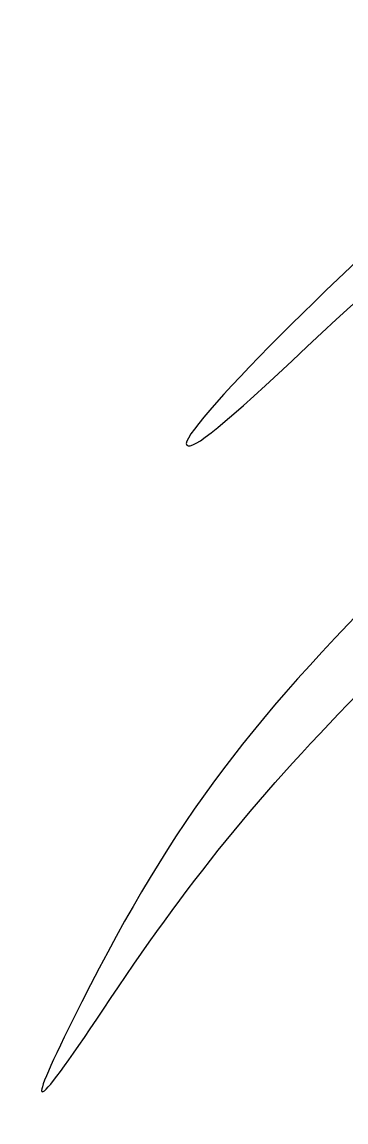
# Model space of a CAD drawing. Extents: x 61 to 2916, y 182 to 2969.
# Drawn here: x 2021 to 2087, y 221.3 to 445.1 of the extents above; entities that cross this region are included whole.
import ezdxf

# ---------------------------------------------------------------- set-up
doc = ezdxf.new("R2010")
doc.units = 0
doc.layers.add('Layer_1', color=7, linetype='CONTINUOUS')

msp = doc.modelspace()

# ---------------------------------------------------------------- linework, layer by layer
at = {"layer": 'Layer_1', "color": 7}
for points in [[(2079.13527, 379.10561), (2110.920223, 409.07698), (2138.478083, 427.96091), (2175.510578, 445.146854)], [(2112.965937, 417.64135), (2087.969386, 396.807262), (2052.46392, 361.16939), (2054.587303, 359.045978)], [(2054.587303, 359.045978), (2055.767058, 357.866223), (2062.097011, 363.039354), (2079.13527, 379.10561)], [(2099.348653, 334.761719), (2065.557303, 301.020542), (2050.643873, 280.6885), (2031.454395, 242.196413)], [(2039.099459, 246.42997), (2056.09721, 271.879414), (2070.96571, 289.919609), (2093.709023, 312.686449)], [(2031.454395, 242.196413), (2021.035055, 221.296505), (2023.061578, 222.417894), (2039.099459, 246.42997)]]:
    msp.add_open_spline(points, degree=3, dxfattribs=at)

doc.saveas('drawing.dxf')
